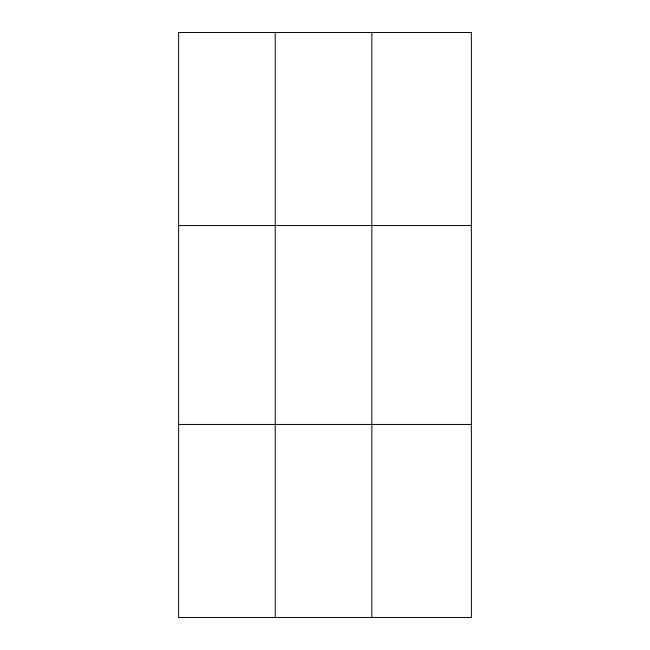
<?xml version="1.0" encoding="UTF-8"?>
<svg xmlns="http://www.w3.org/2000/svg" width="650" height="650" viewBox="0 0 650 650"><rect width="100%" height="100%" fill="white"/><g stroke="black" fill="none" stroke-linecap="round" stroke-linejoin="round"><path stroke-width="0.97" d="M275.234 32.5L275.234 617.5M371.832 32.5L371.832 617.5M178.636 225.55L471.364 225.55M178.636 424.45L471.364 424.45M471.364 32.5L471.364 617.5L178.636 617.5L178.636 32.5L471.364 32.5"/></g></svg>
